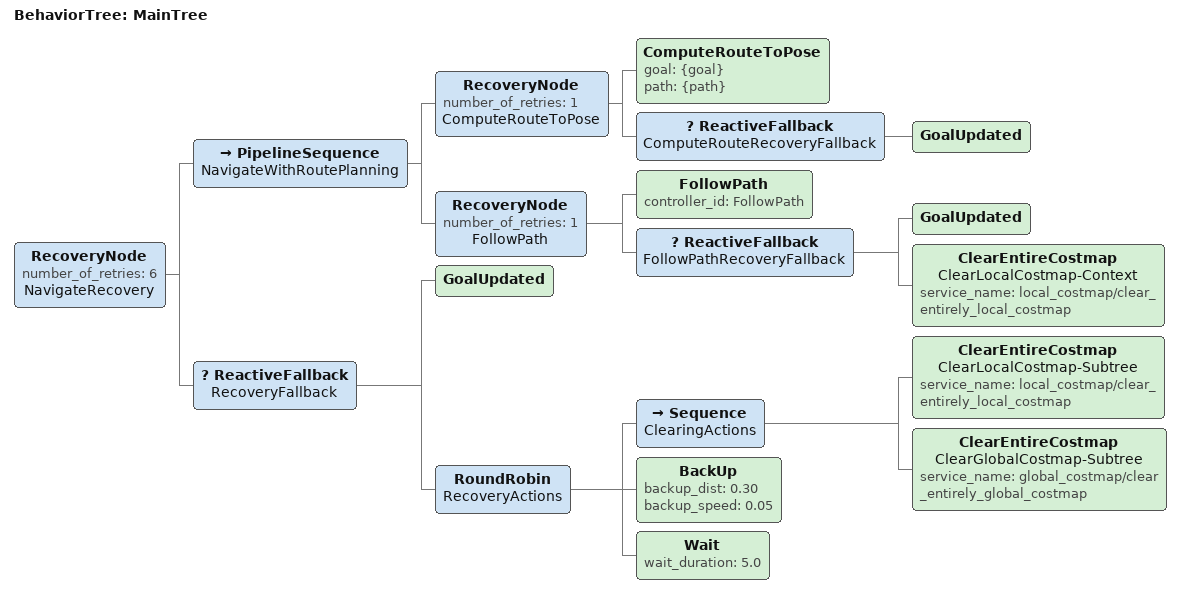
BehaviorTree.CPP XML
<root main_tree_to_execute="MainTree" BTCPP_format="4" monitoring="true">
  <BehaviorTree ID="MainTree">
    <RecoveryNode number_of_retries="6" name="NavigateRecovery">
      <PipelineSequence name="NavigateWithRoutePlanning">
        <RecoveryNode number_of_retries="1" name="ComputeRouteToPose">
          <ComputeRouteToPose goal="{goal}" path="{path}"/>
          <ReactiveFallback name="ComputeRouteRecoveryFallback">
            <GoalUpdated/>
          </ReactiveFallback>
        </RecoveryNode>
        <RecoveryNode number_of_retries="1" name="FollowPath">
          <FollowPath controller_id="FollowPath"/>
          <ReactiveFallback name="FollowPathRecoveryFallback">
            <GoalUpdated/>
            <ClearEntireCostmap name="ClearLocalCostmap-Context" service_name="local_costmap/clear_entirely_local_costmap"/>
          </ReactiveFallback>
        </RecoveryNode>
      </PipelineSequence>
      <ReactiveFallback name="RecoveryFallback">
        <GoalUpdated/>
        <RoundRobin name="RecoveryActions">
          <Sequence name="ClearingActions">
            <ClearEntireCostmap name="ClearLocalCostmap-Subtree" service_name="local_costmap/clear_entirely_local_costmap"/>
            <ClearEntireCostmap name="ClearGlobalCostmap-Subtree" service_name="global_costmap/clear_entirely_global_costmap"/>
          </Sequence>
          <BackUp backup_dist="0.30" backup_speed="0.05"/>
          <Wait wait_duration="5.0"/>
        </RoundRobin>
      </ReactiveFallback>
    </RecoveryNode>
  </BehaviorTree>
</root>
